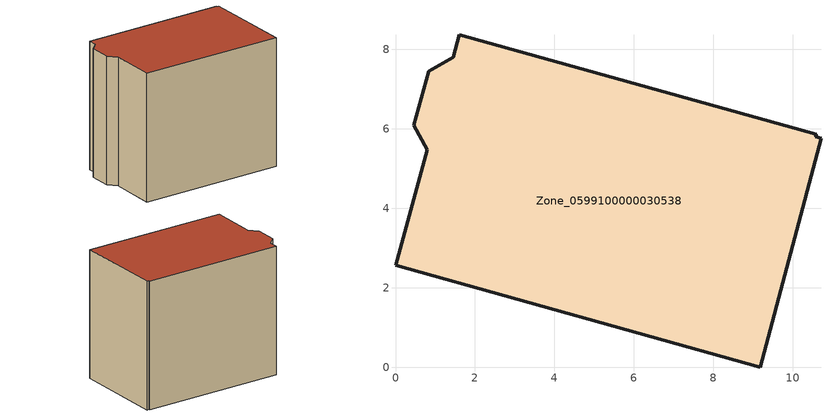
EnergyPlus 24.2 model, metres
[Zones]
Zone_0599100000030538
 floor ground (C_G): 10.57,5.79 10.71,5.76 9.17,0 0,2.57 0.8,5.47 0.46,6.09 0.83,7.45 1.45,7.8 1.6,8.36 10.58,5.86 z0
 wall outside (C_F): 1.45,7.8 0.83,7.45 0.46,6.09 0.8,5.47 0,2.57 9.17,0 10.71,5.76 10.57,5.79 10.58,5.86 1.6,8.36 1.45,7.8 z0:8.47
 roof outside (C_R): 10.58,5.86 1.6,8.36 1.45,7.8 0.83,7.45 0.46,6.09 0.8,5.47 0,2.57 9.17,0 10.71,5.76 10.57,5.79 z8.47
[BUILDING]
Pand.0599100000030538: North Axis=0; Terrain=City; Loads Convergence Tolerance Value=0.04; Temperature Convergence Tolerance Value=0.4; Solar Distribution=FullExterior; Maximum Number of Warmup Days=25; Minimum Number of Warmup Days=1
[Site:Location]
Rotterdam.The.Hague.AP_ZH_NLD Design_Conditions: Latitude=51.96; Longitude=4.45; Time Zone=1; Elevation=-4.5
[SITE:GROUNDTEMPERATURE:BUILDINGSURFACE]
18, 18, 18, 18, 18, 18, 18, 18, 18, 18, 18, 18
[MATERIAL] Thermal Absorptance=0.9; Solar Absorptance=0.7; Visible Absorptance=0.7
Name | Roughness | Thickness | Conductivity | Density | Specific Heat
G.TI.1946 | MediumSmooth | 0.15 | 1 | 540 | 1210
F.TI.1946 | Rough | 0.3 | 0.857143 | 1920 | 840
R.TI.1946 | MediumRough | 0.2 | 0.1 | 1500 | 1000
[CONSTRUCTION]
C_G: G.TI.1946
C_F: F.TI.1946
C_R: R.TI.1946
[ZONE]
Zone_0599100000030538: Type=1; Multiplier=1; Ceiling Height=Autocalculate; Volume=Autocalculate; Floor Area=autocalculate; Part of Total Floor Area=Yes
[ZONEINFILTRATION:DESIGNFLOWRATE]
Infil_Zone_0599100000030538: Zone or ZoneList or Space or SpaceList=Zone_0599100000030538; Schedule=AlwaysOn; Design Flow Rate Calculation Method=Flow/Area; Flow Rate per Floor Area=0.003; Constant Term Coefficient=1; Temperature Term Coefficient=0; Velocity Term Coefficient=0; Velocity Squared Term Coefficient=0
[HVACTEMPLATE:ZONE:IDEALLOADSAIRSYSTEM]
Zone_0599100000030538: Maximum Heating Supply Air Temperature=50; Minimum Cooling Supply Air Temperature=13; Maximum Heating Supply Air Humidity Ratio=0.0156; Minimum Cooling Supply Air Humidity Ratio=0.0077; Heating Limit=NoLimit; Cooling Limit=NoLimit; Dehumidification Control Type=ConstantSensibleHeatRatio; Cooling Sensible Heat Ratio=0.7; Dehumidification Setpoint=60; Humidification Control Type=None; Humidification Setpoint=30; Outdoor Air Method=None; Outdoor Air Flow Rate per Person=0.00944; Outdoor Air Flow Rate per Zone Floor Area=0; Outdoor Air Flow Rate per Zone=0; Demand Controlled Ventilation Type=None; Outdoor Air Economizer Type=NoEconomizer; Heat Recovery Type=None; Sensible Heat Recovery Effectiveness=0.7; Latent Heat Recovery Effectiveness=0.65
[ZONECONTROL:THERMOSTAT]
ThermostatControl_Zone_0599100000030538: Zone or ZoneList=Zone_0599100000030538; Control Type Schedule=DualSetpointControlType; Control 1=Thermostat_Zone_0599100000030538; Temperature Difference Between Cutout And Setpoint=0
[THERMOSTATSETPOINT:DUALSETPOINT]
Thermostat_Zone_0599100000030538: Heating Setpoint Temperature Schedule=HeatingSetpoint_Zone_0599100000030538; Cooling Setpoint Temperature Schedule=CoolingSetpoint_Zone_0599100000030538
[SCHEDULE:COMPACT]
HeatingSetpoint_Zone_0599100000030538: Through: 12/31, For: AllDays, Until: 24:00, 21
CoolingSetpoint_Zone_0599100000030538: Through: 12/31, For: AllDays, Until: 24:00, 24
DualSetpointControlType: Through: 12/31, For: AllDays, Until: 24:00, 4
AlwaysOn: Through: 12/31, For: AllDays, Until: 24:00, 1
